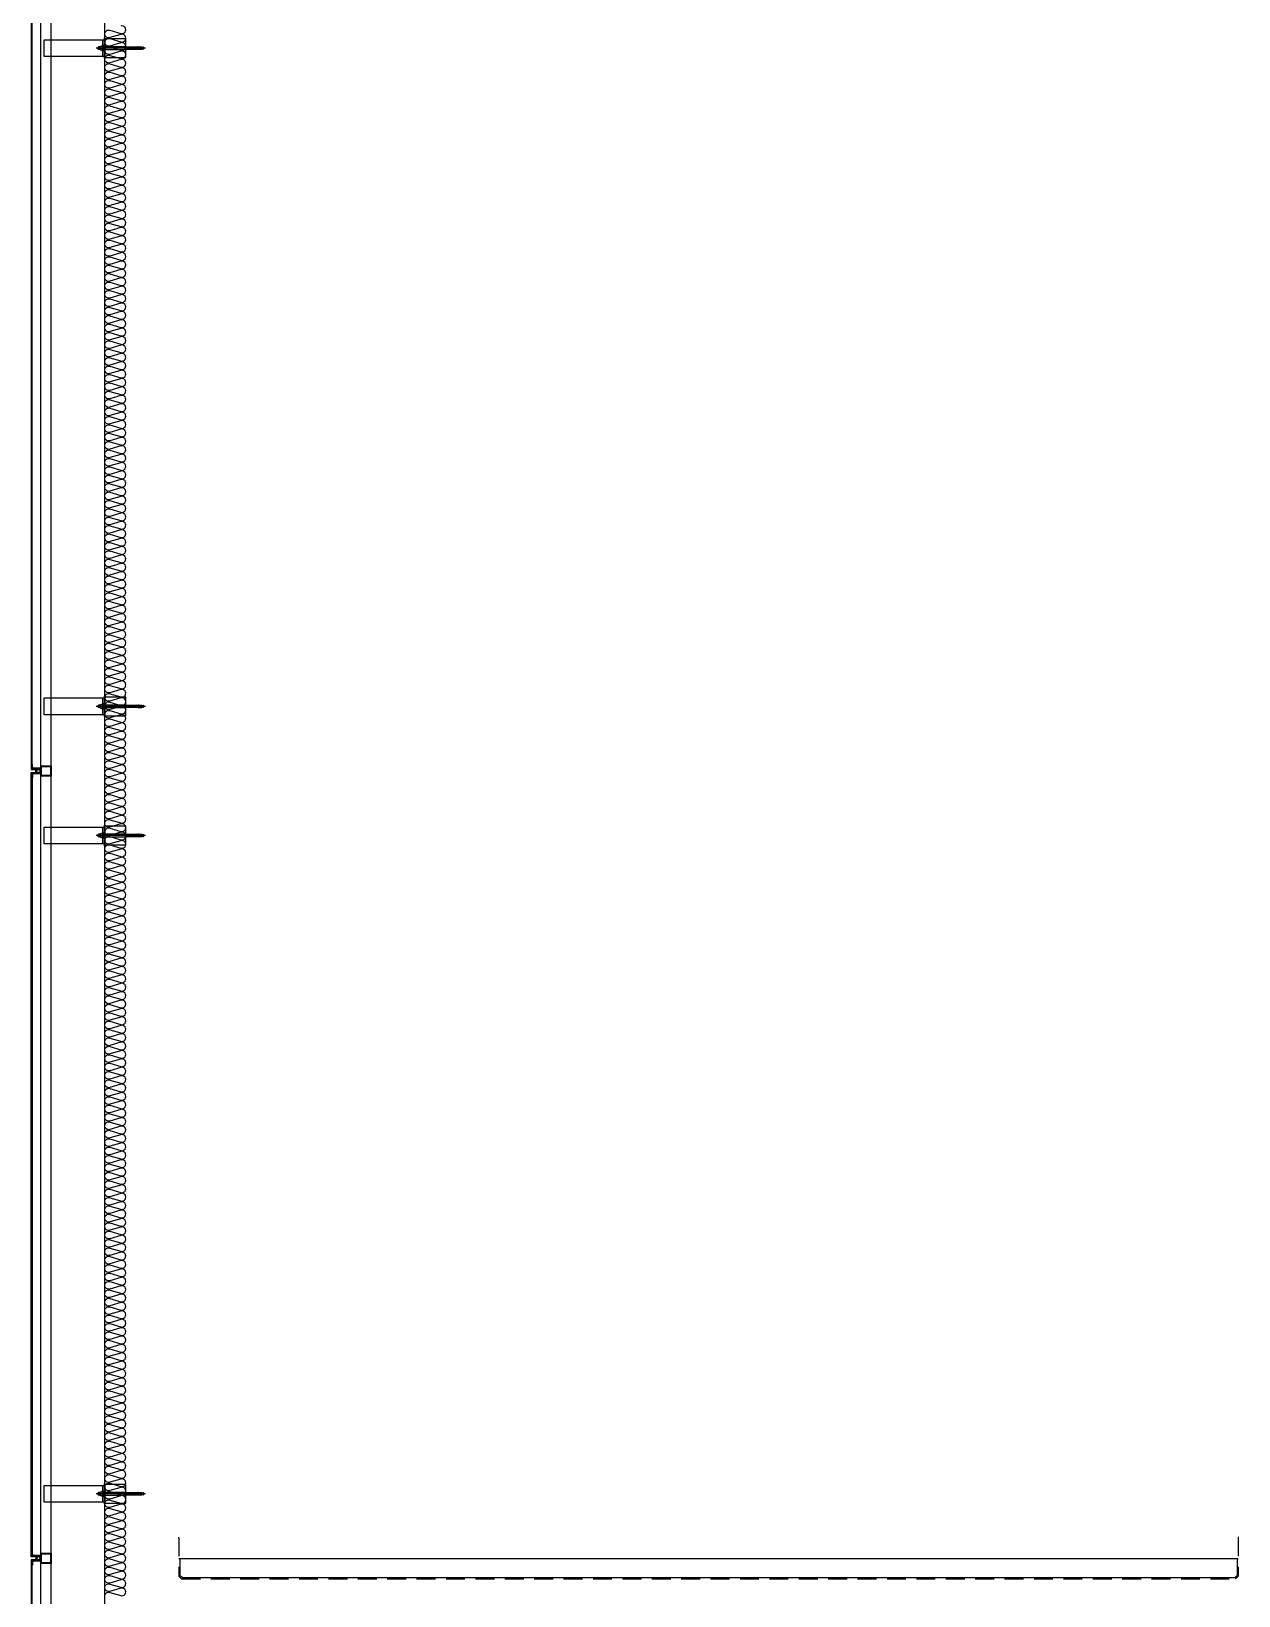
# Model space of a CAD drawing. Header units: millimetres. Extents: x 19868 to 801382, y -4805 to 85279.
# Drawn here: x 327538 to 333288, y 52501 to 59952 of the extents above; entities that cross this region are included whole.
import ezdxf

# ---------------------------------------------------------------- set-up
doc = ezdxf.new("R2010")
doc.units = ezdxf.units.MM
doc.header["$LTSCALE"] = 250
doc.linetypes.add('HID', pattern=[2.8, 1.8, -1])
for name, color, linetype in [('A-ETC-8', 8, 'Continuous'), ('A-FIN', 6, 'Continuous'), ('A-FIN-8', 8, 'Continuous'), ('A-WP', 1, 'HID'), ('ISL', 251, 'Continuous')]:
    doc.layers.add(name, color=color, linetype=linetype)

# ---------------------------------------------------------------- blocks, each defined once
blk = doc.blocks.new('A$C632c858f')
at = {"layer": 'A-ETC-8'}
blk.add_arc((-2.8, 0), 24, 341.82483, 18.17517, dxfattribs=at)
blk.add_ellipse((34, 0), major_axis=(7.59, 0), ratio=0.987937, dxfattribs=at)
blk = doc.blocks.new('A$Cae507117')
at = {"layer": 'A-ETC-8'}
for points in [[(-50, 0), (-50, -50), (0, -50), (0, 0)], [(-46.8, -3.2), (-46.8, -46.8), (-3.2, -46.8), (-3.2, -3.2)]]:
    blk.add_lwpolyline(points, close=True, dxfattribs=at)
blk = doc.blocks.new('너트 M12')
for p, q in [((-9, 0), (9, 0)), ((-9.5, -9), (-9.5, -0.5)), ((9, -9.5), (-9, -9.5)), ((0, -8.3), (0, -1.2)), ((9.5, -0.5), (9.5, -9))]:
    blk.add_line(p, q)
for centre, start, end in [((-9, -0.5), 90, 180), ((-9, -9), 180, 270), ((9, -0.5), 0, 90), ((9, -9), 270, 0)]:
    blk.add_arc(centre, 0.5, start, end)
at = {"extrusion": (0, 0, -1)}
for centre, major_axis, ratio, start_param, end_param in [((-4.8, -0.9), (-4.75, 0.31), 0.185359, -0.024388, 3.141593), ((4.8, -0.9), (4.75, 0.31), 0.185108, 3.141593, 6.30754), ((-4.8, -8.6), (4.75, 0.31), 0.187111, 0, 3.166211), ((4.8, -8.6), (-4.75, 0.31), 0.185991, 3.117121, 6.283185)]:
    blk.add_ellipse(centre, major_axis=major_axis, ratio=ratio, start_param=start_param, end_param=end_param, dxfattribs=at)
blk = doc.blocks.new('A$C5ebcaad0')
at = {"layer": 'A-ETC-8'}
for p, q in [((-439, -220.5), (-439, -229.5)), ((-437, -219), (-437.5, -219)), ((-426, -220.5), (-437, -219)), ((-431.6, -219.7), (-431.6, -221.5)), ((-431.1, -222.3), (-429.3, -223.5)), ((-415.6, -218.7), (-430.6, -218.7)), ((-426, -220.5), (-412, -220.5)), ((-420.6, -223.5), (-420.6, -223)), ((-416.6, -227), (-416.6, -223)), ((-415.6, -218.7), (-412.6, -218.7)), ((-412.6, -218.7), (-412.6, -231.2)), ((-412, -231), (-412, -219)), ((-409, -219), (-412, -219)), ((-409, -231), (-409, -219)), ((-355, -219), (-409, -219)), ((-355, -219), (-245.5, -219)), ((-234, -219), (-225.5, -219)), ((-234, -220.5), (-224, -220.5)), ((-225.5, -231), (-225.5, -219)), ((-224, -220.5), (-225.5, -219)), ((-224, -229.5), (-224, -220.5)), ((-449, -225), (-214, -225)), ((-437.5, -231), (-437, -231)), ((-437, -231), (-426, -229.5)), ((-431.6, -228.5), (-431.6, -230.2)), ((-431.1, -227.7), (-429.3, -226.5)), ((-430.6, -231.2), (-415.6, -231.2)), ((-421.1, -224), (-427.7, -224)), ((-421.1, -226), (-427.7, -226)), ((-426, -229.5), (-412, -229.5)), ((-420.6, -227), (-420.6, -226.5)), ((-415.6, -231.2), (-412.6, -231.2)), ((-412, -231), (-409, -231)), ((-409, -231), (-355, -231)), ((-245.5, -231), (-355, -231)), ((-234.2, -229.5), (-224, -229.5)), ((-234, -231), (-225.5, -231)), ((-224, -229.5), (-225.5, -231))]:
    blk.add_line(p, q, dxfattribs=at)
for points in [[(-255, -180.5), (-255, -269.5), (-355, -269.5), (-355, -180.5)], [(33.5, -185), (-251.5, -185), (-251.5, -265), (33.5, -265)], [(-251.5, -265), (-245.5, -265), (-245.5, -185), (-251.5, -185)], [(-245.5, -210), (-245.5, -240), (-243.5, -240), (-243.5, -210)]]:
    blk.add_lwpolyline(points, close=True, dxfattribs=at)
blk.add_lwpolyline([(-251.5, -177.5), (-251.5, -272.5, -0.414214), (-252.5, -273.5), (-255, -273.5), (-255, -176.5), (-252.5, -176.5, -0.414214)], format="xyb", close=True, dxfattribs=at)
for centre, radius, start, end in [((-437.5, -220.5), 1.5, 90, 180), ((-430.6, -219.7), 1, 90, 180), ((-430.6, -221.5), 1, 180, 236.30993), ((-427.7, -221), 3, 236.30993, 270), ((-421.1, -223.5), 0.5, 270, 0), ((-418.6, -223), 2, 90, 180), ((-418.6, -223), 2, 0, 90), ((-437.5, -229.5), 1.5, 180, 270), ((-430.6, -228.5), 1, 123.69007, 180), ((-430.6, -230.2), 1, 180, 270), ((-427.7, -229), 3, 90, 123.69007), ((-421.1, -226.5), 0.5, 0, 90), ((-418.6, -227), 2, 180, 270), ((-418.6, -227), 2, 270, 0)]:
    blk.add_arc(centre, radius, start, end, dxfattribs=at)
at = {"layer": 'A-ETC-8', "xscale": -1, "rotation": 90}
blk.add_blockref('너트 M12', (-243.5, -225), dxfattribs=at)

msp = doc.modelspace()

# ---------------------------------------------------------------- linework, layer by layer
at = {"layer": 'A-ETC-8'}
for p, q in [((327583.2, 51538.9), (327583.2, 76148.9, 0)), ((327633.2, 51538.9), (327633.2, 76148.9, 0))]:
    msp.add_line(p, q, dxfattribs=at)
for points in [[(327546.2, 56440.4), (327581.2, 56440.4), (327581.2, 56429.4), (327583.2, 56429.4), (327583.2, 56442.4), (327547.9, 56442.4, 0.226541), (327544.2, 56446.1), (327544.2, 56460.8), (327542.2, 56460.8), (327542.2, 56444.4, -0.414214)], [(327546.2, 56417.4), (327581.2, 56417.4), (327581.2, 56428.4), (327583.2, 56428.4), (327583.2, 56415.4), (327547.9, 56415.4, -0.226541), (327544.2, 56411.8), (327544.2, 56397.1), (327542.2, 56397.1), (327542.2, 56413.4, 0.414214)], [(327546.2, 52690.4), (327581.2, 52690.4), (327581.2, 52679.4), (327583.2, 52679.4), (327583.2, 52692.4), (327547.9, 52692.4, 0.226541), (327544.2, 52696.1), (327544.2, 52710.8), (327542.2, 52710.8), (327542.2, 52694.4, -0.414214)], [(327546.2, 52667.4), (327581.2, 52667.4), (327581.2, 52678.4), (327583.2, 52678.4), (327583.2, 52665.4), (327547.9, 52665.4, -0.226541), (327544.2, 52661.8), (327544.2, 52647.1), (327542.2, 52647.1), (327542.2, 52663.4, 0.414214)]]:
    msp.add_lwpolyline(points, format="xyb", close=True, dxfattribs=at)
at = {"layer": 'A-FIN'}
msp.add_line((328241.2, 52678.9), (333285.2, 52678.9), dxfattribs=at)
for points in [[(327579.2, 60167.4), (327579.2, 60171.4), (327538.2, 60171.4), (327538.2, 56436.4), (327579.2, 56436.4), (327579.2, 56440.4), (327542.2, 56440.4), (327542.2, 60167.4), (327579.2, 60167.4)], [(327579.2, 52690.4), (327579.2, 52686.4), (327538.2, 52686.4), (327538.2, 56421.4), (327579.2, 56421.4), (327579.2, 56417.4), (327542.2, 56417.4), (327542.2, 52690.4), (327579.2, 52690.4)], [(327579.2, 52667.4), (327579.2, 52671.4), (327538.2, 52671.4), (327538.2, 51513.9), (327579.2, 51513.9), (327579.2, 51517.9), (327542.2, 51517.9), (327542.2, 52667.4), (327579.2, 52667.4)]]:
    msp.add_lwpolyline(points, close=True, dxfattribs=at)
at = {"layer": 'A-FIN-8'}
for p, q in [((328246.2, 52678.9), (328246.2, 52597.1)), ((333280.2, 52678.9), (333280.2, 52597.1)), ((328256.4, 52586.9), (328246.2, 52597.1)), ((328256.4, 52586.9), (333270, 52586.9)), ((333270, 52586.9), (333280.2, 52597.1))]:
    msp.add_line(p, q, dxfattribs=at)
at = {"layer": 'A-WP', "ltscale": 0.2}
for p, q in [((328253.4, 52581.9), (328241.2, 52594.1)), ((328253.4, 52581.9), (333273.1, 52581.9)), ((333273.1, 52581.9), (333285.2, 52594.1))]:
    msp.add_line(p, q, dxfattribs=at)
at = {"layer": 'A-WP', "linetype": 'HID', "ltscale": 0.2}
for points in [[(328238.2, 52778.9), (328241.2, 52778.9), (328241.2, 52594.1)], [(333288.2, 52778.9), (333285.2, 52778.9), (333285.2, 52594.1)]]:
    msp.add_lwpolyline(points, dxfattribs=at)
at = {"layer": 'ISL'}
msp.add_lwpolyline([(327888.2, 51458.9), (327888.2, 75178.9), (328088.2, 75178.9), (328088.2, 81928.9)], dxfattribs=at)
msp.add_lwpolyline([(327888.2, 52499, -0.509267), (327912.4, 52516.6), (327964, 52501.3, 1.372593), (327964, 52536.6), (327912.4, 52521.3, -0.509267), (327888.2, 52539, -0.509267), (327912.4, 52556.6), (327964, 52541.3, 1.372593), (327964, 52576.6), (327912.4, 52561.3, -0.509267), (327888.2, 52579, -0.509267), (327912.4, 52596.6), (327964, 52581.3, 1.372593), (327964, 52616.6), (327912.4, 52601.3, -0.509267), (327888.2, 52619, -0.509267), (327912.4, 52636.6), (327964, 52621.3, 1.372593), (327964, 52656.6), (327912.4, 52641.3, -0.509267), (327888.2, 52659, -0.509267), (327912.4, 52676.6), (327964, 52661.3, 1.372593), (327964, 52696.6), (327912.4, 52681.3, -0.509267), (327888.2, 52699, -0.509267), (327912.4, 52716.6), (327964, 52701.3, 1.372593), (327964, 52736.6), (327912.4, 52721.3, -0.509267), (327888.2, 52739, -0.509267), (327912.4, 52756.6), (327964, 52741.3, 1.372593), (327964, 52776.6), (327912.4, 52761.3, -0.509267), (327888.2, 52779, -0.509267), (327912.4, 52796.6), (327964, 52781.3, 1.372593), (327964, 52816.6), (327912.4, 52801.3, -0.509267), (327888.2, 52819, -0.509267), (327912.4, 52836.6), (327964, 52821.3, 1.372593), (327964, 52856.6), (327912.4, 52841.3, -0.509267), (327888.2, 52859, -0.509267), (327912.4, 52876.6), (327964, 52861.3, 1.372593), (327964, 52896.6), (327912.4, 52881.3, -0.509267), (327888.2, 52899, -0.509267), (327912.4, 52916.6), (327964, 52901.3, 1.372593), (327964, 52936.6), (327912.4, 52921.3, -0.509267), (327888.2, 52939, -0.509267), (327912.4, 52956.6), (327964, 52941.3, 1.372593), (327964, 52976.6), (327912.4, 52961.3, -0.509267), (327888.2, 52979, -0.509267), (327912.4, 52996.6), (327964, 52981.3, 1.372593), (327964, 53016.6), (327912.4, 53001.3, -0.509267), (327888.2, 53019, -0.509267), (327912.4, 53036.6), (327964, 53021.3, 1.372593), (327964, 53056.6), (327912.4, 53041.3, -0.509267), (327888.2, 53059, -0.509267), (327912.4, 53076.6), (327964, 53061.3, 1.372593), (327964, 53096.6), (327912.4, 53081.3, -0.509267), (327888.2, 53099, -0.509267), (327912.4, 53116.6), (327964, 53101.3, 1.372593), (327964, 53136.6), (327912.4, 53121.3, -0.509267), (327888.2, 53139, -0.509267), (327912.4, 53156.6), (327964, 53141.3, 1.372593), (327964, 53176.6), (327912.4, 53161.3, -0.509267), (327888.2, 53179, -0.509267), (327912.4, 53196.6), (327964, 53181.3, 1.372593), (327964, 53216.6), (327912.4, 53201.3, -0.509267), (327888.2, 53219, -0.509267), (327912.4, 53236.6), (327964, 53221.3, 1.372593), (327964, 53256.6), (327912.4, 53241.3, -0.509267), (327888.2, 53259, -0.509267), (327912.4, 53276.6), (327964, 53261.3, 1.372593), (327964, 53296.6), (327912.4, 53281.3, -0.509267), (327888.2, 53299, -0.509267), (327912.4, 53316.6), (327964, 53301.3, 1.372593), (327964, 53336.6), (327912.4, 53321.3, -0.509267), (327888.2, 53339, -0.509267), (327912.4, 53356.6), (327964, 53341.3, 1.372593), (327964, 53376.6), (327912.4, 53361.3, -0.509267), (327888.2, 53379, -0.509267), (327912.4, 53396.6), (327964, 53381.3, 1.372593), (327964, 53416.6), (327912.4, 53401.3, -0.509267), (327888.2, 53419, -0.509267), (327912.4, 53436.6), (327964, 53421.3, 1.372593), (327964, 53456.6), (327912.4, 53441.3, -0.509267), (327888.2, 53459, -0.509267), (327912.4, 53476.6), (327964, 53461.3, 1.372593), (327964, 53496.6), (327912.4, 53481.3, -0.509267), (327888.2, 53499, -0.509267), (327912.4, 53516.6), (327964, 53501.3, 1.372593), (327964, 53536.6), (327912.4, 53521.3, -0.509267), (327888.2, 53539, -0.509267), (327912.4, 53556.6), (327964, 53541.3, 1.372593), (327964, 53576.6), (327912.4, 53561.3, -0.509267), (327888.2, 53579, -0.509267), (327912.4, 53596.6), (327964, 53581.3, 1.372593), (327964, 53616.6), (327912.4, 53601.3, -0.509267), (327888.2, 53619, -0.509267), (327912.4, 53636.6), (327964, 53621.3, 1.372593), (327964, 53656.6), (327912.4, 53641.3, -0.509267), (327888.2, 53659, -0.509267), (327912.4, 53676.6), (327964, 53661.3, 1.372593), (327964, 53696.6), (327912.4, 53681.3, -0.509267), (327888.2, 53699, -0.509267), (327912.4, 53716.6), (327964, 53701.3, 1.372593), (327964, 53736.6), (327912.4, 53721.3, -0.509267), (327888.2, 53739, -0.509267), (327912.4, 53756.6), (327964, 53741.3, 1.372593), (327964, 53776.6), (327912.4, 53761.3, -0.509267), (327888.2, 53779, -0.509267), (327912.4, 53796.6), (327964, 53781.3, 1.372593), (327964, 53816.6), (327912.4, 53801.3, -0.509267), (327888.2, 53819, -0.509267), (327912.4, 53836.6), (327964, 53821.3, 1.372593), (327964, 53856.6), (327912.4, 53841.3, -0.509267), (327888.2, 53859, -0.509267), (327912.4, 53876.6), (327964, 53861.3, 1.372593), (327964, 53896.6), (327912.4, 53881.3, -0.509267), (327888.2, 53899, -0.509267), (327912.4, 53916.6), (327964, 53901.3, 1.372593), (327964, 53936.6), (327912.4, 53921.3, -0.509267), (327888.2, 53939, -0.509267), (327912.4, 53956.6), (327964, 53941.3, 1.372593), (327964, 53976.6), (327912.4, 53961.3, -0.509267), (327888.2, 53979, -0.509267), (327912.4, 53996.6), (327964, 53981.3, 1.372593), (327964, 54016.6), (327912.4, 54001.3, -0.509267), (327888.2, 54019, -0.509267), (327912.4, 54036.6), (327964, 54021.3, 1.372593), (327964, 54056.6), (327912.4, 54041.3, -0.509267), (327888.2, 54059, -0.509267), (327912.4, 54076.6), (327964, 54061.3, 1.372593), (327964, 54096.6), (327912.4, 54081.3, -0.509267), (327888.2, 54099, -0.509267), (327912.4, 54116.6), (327964, 54101.3, 1.372593), (327964, 54136.6), (327912.4, 54121.3, -0.509267), (327888.2, 54139, -0.509267), (327912.4, 54156.6), (327964, 54141.3, 1.372593), (327964, 54176.6), (327912.4, 54161.3, -0.509267), (327888.2, 54179, -0.509267), (327912.4, 54196.6), (327964, 54181.3, 1.372593), (327964, 54216.6), (327912.4, 54201.3, -0.509267), (327888.2, 54219, -0.509267), (327912.4, 54236.6), (327964, 54221.3, 1.372593), (327964, 54256.6), (327912.4, 54241.3, -0.509267), (327888.2, 54259, -0.509267), (327912.4, 54276.6), (327964, 54261.3, 1.372593), (327964, 54296.6), (327912.4, 54281.3, -0.509267), (327888.2, 54299, -0.509267), (327912.4, 54316.6), (327964, 54301.3, 1.372593), (327964, 54336.6), (327912.4, 54321.3, -0.509267), (327888.2, 54339, -0.509267), (327912.4, 54356.6), (327964, 54341.3, 1.372593), (327964, 54376.6), (327912.4, 54361.3, -0.509267), (327888.2, 54379, -0.509267), (327912.4, 54396.6), (327964, 54381.3, 1.372593), (327964, 54416.6), (327912.4, 54401.3, -0.509267), (327888.2, 54419, -0.509267), (327912.4, 54436.6), (327964, 54421.3, 1.372593), (327964, 54456.6), (327912.4, 54441.3, -0.509267), (327888.2, 54459, -0.509267), (327912.4, 54476.6), (327964, 54461.3, 1.372593), (327964, 54496.6), (327912.4, 54481.3, -0.509267), (327888.2, 54499, -0.509267), (327912.4, 54516.6), (327964, 54501.3, 1.372593), (327964, 54536.6), (327912.4, 54521.3, -0.509267), (327888.2, 54539, -0.509267), (327912.4, 54556.6), (327964, 54541.3, 1.372593), (327964, 54576.6), (327912.4, 54561.3, -0.509267), (327888.2, 54579, -0.509267), (327912.4, 54596.6), (327964, 54581.3, 1.372593), (327964, 54616.6), (327912.4, 54601.3, -0.509267), (327888.2, 54619, -0.509267), (327912.4, 54636.6), (327964, 54621.3, 1.372593), (327964, 54656.6), (327912.4, 54641.3, -0.509267), (327888.2, 54659, -0.509267), (327912.4, 54676.6), (327964, 54661.3, 1.372593), (327964, 54696.6), (327912.4, 54681.3, -0.509267), (327888.2, 54699, -0.509267), (327912.4, 54716.6), (327964, 54701.3, 1.372593), (327964, 54736.6), (327912.4, 54721.3, -0.509267), (327888.2, 54739, -0.509267), (327912.4, 54756.6), (327964, 54741.3, 1.372593), (327964, 54776.6), (327912.4, 54761.3, -0.509267), (327888.2, 54779, -0.509267), (327912.4, 54796.6), (327964, 54781.3, 1.372593), (327964, 54816.6), (327912.4, 54801.3, -0.509267), (327888.2, 54819, -0.509267), (327912.4, 54836.6), (327964, 54821.3, 1.372593), (327964, 54856.6), (327912.4, 54841.3, -0.509267), (327888.2, 54859, -0.509267), (327912.4, 54876.6), (327964, 54861.3, 1.372593), (327964, 54896.6), (327912.4, 54881.3, -0.509267), (327888.2, 54899, -0.509267), (327912.4, 54916.6), (327964, 54901.3, 1.372593), (327964, 54936.6), (327912.4, 54921.3, -0.509267), (327888.2, 54939, -0.509267), (327912.4, 54956.6), (327964, 54941.3, 1.372593), (327964, 54976.6), (327912.4, 54961.3, -0.509267), (327888.2, 54979, -0.509267), (327912.4, 54996.6), (327964, 54981.3, 1.372593), (327964, 55016.6), (327912.4, 55001.3, -0.509267), (327888.2, 55019, -0.509267), (327912.4, 55036.6), (327964, 55021.3, 1.372593), (327964, 55056.6), (327912.4, 55041.3, -0.509267), (327888.2, 55059, -0.509267), (327912.4, 55076.6), (327964, 55061.3, 1.372593), (327964, 55096.6), (327912.4, 55081.3, -0.509267), (327888.2, 55099, -0.509267), (327912.4, 55116.6), (327964, 55101.3, 1.372593), (327964, 55136.6), (327912.4, 55121.3, -0.509267), (327888.2, 55139, -0.509267), (327912.4, 55156.6), (327964, 55141.3, 1.372593), (327964, 55176.6), (327912.4, 55161.3, -0.509267), (327888.2, 55179, -0.509267), (327912.4, 55196.6), (327964, 55181.3, 1.372593), (327964, 55216.6), (327912.4, 55201.3, -0.509267), (327888.2, 55219, -0.509267), (327912.4, 55236.6), (327964, 55221.3, 1.372593), (327964, 55256.6), (327912.4, 55241.3, -0.509267), (327888.2, 55259, -0.509267), (327912.4, 55276.6), (327964, 55261.3, 1.372593), (327964, 55296.6), (327912.4, 55281.3, -0.509267), (327888.2, 55299, -0.509267), (327912.4, 55316.6), (327964, 55301.3, 1.372593), (327964, 55336.6), (327912.4, 55321.3, -0.509267), (327888.2, 55339, -0.509267), (327912.4, 55356.6), (327964, 55341.3, 1.372593), (327964, 55376.6), (327912.4, 55361.3, -0.509267), (327888.2, 55379, -0.509267), (327912.4, 55396.6), (327964, 55381.3, 1.372593), (327964, 55416.6), (327912.4, 55401.3, -0.509267), (327888.2, 55419, -0.509267), (327912.4, 55436.6), (327964, 55421.3, 1.372593), (327964, 55456.6), (327912.4, 55441.3, -0.509267), (327888.2, 55459, -0.509267), (327912.4, 55476.6), (327964, 55461.3, 1.372593), (327964, 55496.6), (327912.4, 55481.3, -0.509267), (327888.2, 55499, -0.509267), (327912.4, 55516.6), (327964, 55501.3, 1.372593), (327964, 55536.6), (327912.4, 55521.3, -0.509267), (327888.2, 55539, -0.509267), (327912.4, 55556.6), (327964, 55541.3, 1.372593), (327964, 55576.6), (327912.4, 55561.3, -0.509267), (327888.2, 55579, -0.509267), (327912.4, 55596.6), (327964, 55581.3, 1.372593), (327964, 55616.6), (327912.4, 55601.3, -0.509267), (327888.2, 55619, -0.509267), (327912.4, 55636.6), (327964, 55621.3, 1.372593), (327964, 55656.6), (327912.4, 55641.3, -0.509267), (327888.2, 55659, -0.509267), (327912.4, 55676.6), (327964, 55661.3, 1.372593), (327964, 55696.6), (327912.4, 55681.3, -0.509267), (327888.2, 55699, -0.509267), (327912.4, 55716.6), (327964, 55701.3, 1.372593), (327964, 55736.6), (327912.4, 55721.3, -0.509267), (327888.2, 55739, -0.509267), (327912.4, 55756.6), (327964, 55741.3, 1.372593), (327964, 55776.6), (327912.4, 55761.3, -0.509267), (327888.2, 55779, -0.509267), (327912.4, 55796.6), (327964, 55781.3, 1.372593), (327964, 55816.6), (327912.4, 55801.3, -0.509267), (327888.2, 55819, -0.509267), (327912.4, 55836.6), (327964, 55821.3, 1.372593), (327964, 55856.6), (327912.4, 55841.3, -0.509267), (327888.2, 55859, -0.509267), (327912.4, 55876.6), (327964, 55861.3, 1.372593), (327964, 55896.6), (327912.4, 55881.3, -0.509267), (327888.2, 55899, -0.509267), (327912.4, 55916.6), (327964, 55901.3, 1.372593), (327964, 55936.6), (327912.4, 55921.3, -0.509267), (327888.2, 55939, -0.509267), (327912.4, 55956.6), (327964, 55941.3, 1.372593), (327964, 55976.6), (327912.4, 55961.3, -0.509267), (327888.2, 55979, -0.509267), (327912.4, 55996.6), (327964, 55981.3, 1.372593), (327964, 56016.6), (327912.4, 56001.3, -0.509267), (327888.2, 56019, -0.509267), (327912.4, 56036.6), (327964, 56021.3, 1.372593), (327964, 56056.6), (327912.4, 56041.3, -0.509267), (327888.2, 56059, -0.509267), (327912.4, 56076.6), (327964, 56061.3, 1.372593), (327964, 56096.6), (327912.4, 56081.3, -0.509267), (327888.2, 56099, -0.509267), (327912.4, 56116.6), (327964, 56101.3, 1.372593), (327964, 56136.6), (327912.4, 56121.3, -0.509267), (327888.2, 56139, -0.509267), (327912.4, 56156.6), (327964, 56141.3, 1.372593), (327964, 56176.6), (327912.4, 56161.3, -0.509267), (327888.2, 56179, -0.509267), (327912.4, 56196.6), (327964, 56181.3, 1.372593), (327964, 56216.6), (327912.4, 56201.3, -0.509267), (327888.2, 56219, -0.509267), (327912.4, 56236.6), (327964, 56221.3, 1.372593), (327964, 56256.6), (327912.4, 56241.3, -0.509267), (327888.2, 56259, -0.509267), (327912.4, 56276.6), (327964, 56261.3, 1.372593), (327964, 56296.6), (327912.4, 56281.3, -0.509267), (327888.2, 56299, -0.509267), (327912.4, 56316.6), (327964, 56301.3, 1.372593), (327964, 56336.6), (327912.4, 56321.3, -0.509267), (327888.2, 56339, -0.509267), (327912.4, 56356.6), (327964, 56341.3, 1.372593), (327964, 56376.6), (327912.4, 56361.3, -0.509267), (327888.2, 56379, -0.509267), (327912.4, 56396.6), (327964, 56381.3, 1.372593), (327964, 56416.6), (327912.4, 56401.3, -0.509267), (327888.2, 56419, -0.509267), (327912.4, 56436.6), (327964, 56421.3, 1.372593), (327964, 56456.6), (327912.4, 56441.3, -0.509267), (327888.2, 56459, -0.509267), (327912.4, 56476.6), (327964, 56461.3, 1.372593), (327964, 56496.6), (327912.4, 56481.3, -0.509267), (327888.2, 56499, -0.509267), (327912.4, 56516.6), (327964, 56501.3, 1.372593), (327964, 56536.6), (327912.4, 56521.3, -0.509267), (327888.2, 56539, -0.509267), (327912.4, 56556.6), (327964, 56541.3, 1.372593), (327964, 56576.6), (327912.4, 56561.3, -0.509267), (327888.2, 56579, -0.509267), (327912.4, 56596.6), (327964, 56581.3, 1.372593), (327964, 56616.6), (327912.4, 56601.3, -0.509267), (327888.2, 56619, -0.509267), (327912.4, 56636.6), (327964, 56621.3, 1.372593), (327964, 56656.6), (327912.4, 56641.3, -0.509267), (327888.2, 56659, -0.509267), (327912.4, 56676.6), (327964, 56661.3, 1.372593), (327964, 56696.6), (327912.4, 56681.3, -0.509267), (327888.2, 56699, -0.509267), (327912.4, 56716.6), (327964, 56701.3, 1.372593), (327964, 56736.6), (327912.4, 56721.3, -0.509267), (327888.2, 56739, -0.509267), (327912.4, 56756.6), (327964, 56741.3, 1.372593), (327964, 56776.6), (327912.4, 56761.3, -0.509267), (327888.2, 56779, -0.509267), (327912.4, 56796.6), (327964, 56781.3, 1.372593), (327964, 56816.6), (327912.4, 56801.3, -0.509267), (327888.2, 56819, -0.509267), (327912.4, 56836.6), (327964, 56821.3, 1.372593), (327964, 56856.6), (327912.4, 56841.3, -0.509267), (327888.2, 56859, -0.509267), (327912.4, 56876.6), (327964, 56861.3, 1.372593), (327964, 56896.6), (327912.4, 56881.3, -0.509267), (327888.2, 56899, -0.509267), (327912.4, 56916.6), (327964, 56901.3, 1.372593), (327964, 56936.6), (327912.4, 56921.3, -0.509267), (327888.2, 56939, -0.509267), (327912.4, 56956.6), (327964, 56941.3, 1.372593), (327964, 56976.6), (327912.4, 56961.3, -0.509267), (327888.2, 56979, -0.509267), (327912.4, 56996.6), (327964, 56981.3, 1.372593), (327964, 57016.6), (327912.4, 57001.3, -0.509267), (327888.2, 57019, -0.509267), (327912.4, 57036.6), (327964, 57021.3, 1.372593), (327964, 57056.6), (327912.4, 57041.3, -0.509267), (327888.2, 57059, -0.509267), (327912.4, 57076.6), (327964, 57061.3, 1.372593), (327964, 57096.6), (327912.4, 57081.3, -0.509267), (327888.2, 57099, -0.509267), (327912.4, 57116.6), (327964, 57101.3, 1.372593), (327964, 57136.6), (327912.4, 57121.3, -0.509267), (327888.2, 57139, -0.509267), (327912.4, 57156.6), (327964, 57141.3, 1.372593), (327964, 57176.6), (327912.4, 57161.3, -0.509267), (327888.2, 57179, -0.509267), (327912.4, 57196.6), (327964, 57181.3, 1.372593), (327964, 57216.6), (327912.4, 57201.3, -0.509267), (327888.2, 57219, -0.509267), (327912.4, 57236.6), (327964, 57221.3, 1.372593), (327964, 57256.6), (327912.4, 57241.3, -0.509267), (327888.2, 57259, -0.509267), (327912.4, 57276.6), (327964, 57261.3, 1.372593), (327964, 57296.6), (327912.4, 57281.3, -0.509267), (327888.2, 57299, -0.509267), (327912.4, 57316.6), (327964, 57301.3, 1.372593), (327964, 57336.6), (327912.4, 57321.3, -0.509267), (327888.2, 57339, -0.509267), (327912.4, 57356.6), (327964, 57341.3, 1.372593), (327964, 57376.6), (327912.4, 57361.3, -0.509267), (327888.2, 57379, -0.509267), (327912.4, 57396.6), (327964, 57381.3, 1.372593), (327964, 57416.6), (327912.4, 57401.3, -0.509267), (327888.2, 57419, -0.509267), (327912.4, 57436.6), (327964, 57421.3, 1.372593), (327964, 57456.6), (327912.4, 57441.3, -0.509267), (327888.2, 57459, -0.509267), (327912.4, 57476.6), (327964, 57461.3, 1.372593), (327964, 57496.6), (327912.4, 57481.3, -0.509267), (327888.2, 57499, -0.509267), (327912.4, 57516.6), (327964, 57501.3, 1.372593), (327964, 57536.6), (327912.4, 57521.3, -0.509267), (327888.2, 57539, -0.509267), (327912.4, 57556.6), (327964, 57541.3, 1.372593), (327964, 57576.6), (327912.4, 57561.3, -0.509267), (327888.2, 57579, -0.509267), (327912.4, 57596.6), (327964, 57581.3, 1.372593), (327964, 57616.6), (327912.4, 57601.3, -0.509267), (327888.2, 57619, -0.509267), (327912.4, 57636.6), (327964, 57621.3, 1.372593), (327964, 57656.6), (327912.4, 57641.3, -0.509267), (327888.2, 57659, -0.509267), (327912.4, 57676.6), (327964, 57661.3, 1.372593), (327964, 57696.6), (327912.4, 57681.3, -0.509267), (327888.2, 57699, -0.509267), (327912.4, 57716.6), (327964, 57701.3, 1.372593), (327964, 57736.6), (327912.4, 57721.3, -0.509267), (327888.2, 57739, -0.509267), (327912.4, 57756.6), (327964, 57741.3, 1.372593), (327964, 57776.6), (327912.4, 57761.3, -0.509267), (327888.2, 57779, -0.509267), (327912.4, 57796.6), (327964, 57781.3, 1.372593), (327964, 57816.6), (327912.4, 57801.3, -0.509267), (327888.2, 57819, -0.509267), (327912.4, 57836.6), (327964, 57821.3, 1.372593), (327964, 57856.6), (327912.4, 57841.3, -0.509267), (327888.2, 57859, -0.509267), (327912.4, 57876.6), (327964, 57861.3, 1.372593), (327964, 57896.6), (327912.4, 57881.3, -0.509267), (327888.2, 57899, -0.509267), (327912.4, 57916.6), (327964, 57901.3, 1.372593), (327964, 57936.6), (327912.4, 57921.3, -0.509267), (327888.2, 57939, -0.509267), (327912.4, 57956.6), (327964, 57941.3, 1.372593), (327964, 57976.6), (327912.4, 57961.3, -0.509267), (327888.2, 57979, -0.509267), (327912.4, 57996.6), (327964, 57981.3, 1.372593), (327964, 58016.6), (327912.4, 58001.3, -0.509267), (327888.2, 58019, -0.509267), (327912.4, 58036.6), (327964, 58021.3, 1.372593), (327964, 58056.6), (327912.4, 58041.3, -0.509267), (327888.2, 58059, -0.509267), (327912.4, 58076.6), (327964, 58061.3, 1.372593), (327964, 58096.6), (327912.4, 58081.3, -0.509267), (327888.2, 58099, -0.509267), (327912.4, 58116.6), (327964, 58101.3, 1.372593), (327964, 58136.6), (327912.4, 58121.3, -0.509267), (327888.2, 58139, -0.509267), (327912.4, 58156.6), (327964, 58141.3, 1.372593), (327964, 58176.6), (327912.4, 58161.3, -0.509267), (327888.2, 58179, -0.509267), (327912.4, 58196.6), (327964, 58181.3, 1.372593), (327964, 58216.6), (327912.4, 58201.3, -0.509267), (327888.2, 58219, -0.509267), (327912.4, 58236.6), (327964, 58221.3, 1.372593), (327964, 58256.6), (327912.4, 58241.3, -0.509267), (327888.2, 58259, -0.509267), (327912.4, 58276.6), (327964, 58261.3, 1.372593), (327964, 58296.6), (327912.4, 58281.3, -0.509267), (327888.2, 58299, -0.509267), (327912.4, 58316.6), (327964, 58301.3, 1.372593), (327964, 58336.6), (327912.4, 58321.3, -0.509267), (327888.2, 58339, -0.509267), (327912.4, 58356.6), (327964, 58341.3, 1.372593), (327964, 58376.6), (327912.4, 58361.3, -0.509267), (327888.2, 58379, -0.509267), (327912.4, 58396.6), (327964, 58381.3, 1.372593), (327964, 58416.6), (327912.4, 58401.3, -0.509267), (327888.2, 58419, -0.509267), (327912.4, 58436.6), (327964, 58421.3, 1.372593), (327964, 58456.6), (327912.4, 58441.3, -0.509267), (327888.2, 58459, -0.509267), (327912.4, 58476.6), (327964, 58461.3, 1.372593), (327964, 58496.6), (327912.4, 58481.3, -0.509267), (327888.2, 58499, -0.509267), (327912.4, 58516.6), (327964, 58501.3, 1.372593), (327964, 58536.6), (327912.4, 58521.3, -0.509267), (327888.2, 58539, -0.509267), (327912.4, 58556.6), (327964, 58541.3, 1.372593), (327964, 58576.6), (327912.4, 58561.3, -0.509267), (327888.2, 58579, -0.509267), (327912.4, 58596.6), (327964, 58581.3, 1.372593), (327964, 58616.6), (327912.4, 58601.3, -0.509267), (327888.2, 58619, -0.509267), (327912.4, 58636.6), (327964, 58621.3, 1.372593), (327964, 58656.6), (327912.4, 58641.3, -0.509267), (327888.2, 58659, -0.509267), (327912.4, 58676.6), (327964, 58661.3, 1.372593), (327964, 58696.6), (327912.4, 58681.3, -0.509267), (327888.2, 58699, -0.509267), (327912.4, 58716.6), (327964, 58701.3, 1.372593), (327964, 58736.6), (327912.4, 58721.3, -0.509267), (327888.2, 58739, -0.509267), (327912.4, 58756.6), (327964, 58741.3, 1.372593), (327964, 58776.6), (327912.4, 58761.3, -0.509267), (327888.2, 58779, -0.509267), (327912.4, 58796.6), (327964, 58781.3, 1.372593), (327964, 58816.6), (327912.4, 58801.3, -0.509267), (327888.2, 58819, -0.509267), (327912.4, 58836.6), (327964, 58821.3, 1.372593), (327964, 58856.6), (327912.4, 58841.3, -0.509267), (327888.2, 58859, -0.509267), (327912.4, 58876.6), (327964, 58861.3, 1.372593), (327964, 58896.6), (327912.4, 58881.3, -0.509267), (327888.2, 58899, -0.509267), (327912.4, 58916.6), (327964, 58901.3, 1.372593), (327964, 58936.6), (327912.4, 58921.3, -0.509267), (327888.2, 58939, -0.509267), (327912.4, 58956.6), (327964, 58941.3, 1.372593), (327964, 58976.6), (327912.4, 58961.3, -0.509267), (327888.2, 58979, -0.509267), (327912.4, 58996.6), (327964, 58981.3, 1.372593), (327964, 59016.6), (327912.4, 59001.3, -0.509267), (327888.2, 59019, -0.509267), (327912.4, 59036.6), (327964, 59021.3, 1.372593), (327964, 59056.6), (327912.4, 59041.3, -0.509267), (327888.2, 59059, -0.509267), (327912.4, 59076.6), (327964, 59061.3, 1.372593), (327964, 59096.6), (327912.4, 59081.3, -0.509267), (327888.2, 59099, -0.509267), (327912.4, 59116.6), (327964, 59101.3, 1.372593), (327964, 59136.6), (327912.4, 59121.3, -0.509267), (327888.2, 59139, -0.509267), (327912.4, 59156.6), (327964, 59141.3, 1.372593), (327964, 59176.6), (327912.4, 59161.3, -0.509267), (327888.2, 59179, -0.509267), (327912.4, 59196.6), (327964, 59181.3, 1.372593), (327964, 59216.6), (327912.4, 59201.3, -0.509267), (327888.2, 59219, -0.509267), (327912.4, 59236.6), (327964, 59221.3, 1.372593), (327964, 59256.6), (327912.4, 59241.3, -0.509267), (327888.2, 59259, -0.509267), (327912.4, 59276.6), (327964, 59261.3, 1.372593), (327964, 59296.6), (327912.4, 59281.3, -0.509267), (327888.2, 59299, -0.509267), (327912.4, 59316.6), (327964, 59301.3, 1.372593), (327964, 59336.6), (327912.4, 59321.3, -0.509267), (327888.2, 59339, -0.509267), (327912.4, 59356.6), (327964, 59341.3, 1.372593), (327964, 59376.6), (327912.4, 59361.3, -0.509267), (327888.2, 59379, -0.509267), (327912.4, 59396.6), (327964, 59381.3, 1.372593), (327964, 59416.6), (327912.4, 59401.3, -0.509267), (327888.2, 59419, -0.509267), (327912.4, 59436.6), (327964, 59421.3, 1.372593), (327964, 59456.6), (327912.4, 59441.3, -0.509267), (327888.2, 59459, -0.509267), (327912.4, 59476.6), (327964, 59461.3, 1.372593), (327964, 59496.6), (327912.4, 59481.3, -0.509267), (327888.2, 59499, -0.509267), (327912.4, 59516.6), (327964, 59501.3, 1.372593), (327964, 59536.6), (327912.4, 59521.3, -0.509267), (327888.2, 59539, -0.509267), (327912.4, 59556.6), (327964, 59541.3, 1.372593), (327964, 59576.6), (327912.4, 59561.3, -0.509267), (327888.2, 59579, -0.509267), (327912.4, 59596.6), (327964, 59581.3, 1.372593), (327964, 59616.6), (327912.4, 59601.3, -0.509267), (327888.2, 59619, -0.509267), (327912.4, 59636.6), (327964, 59621.3, 1.372593), (327964, 59656.6), (327912.4, 59641.3, -0.509267), (327888.2, 59659, -0.509267), (327912.4, 59676.6), (327964, 59661.3, 1.372593), (327964, 59696.6), (327912.4, 59681.3, -0.509267), (327888.2, 59699, -0.509267), (327912.4, 59716.6), (327964, 59701.3, 1.372593), (327964, 59736.6), (327912.4, 59721.3, -0.509267), (327888.2, 59739, -0.509267), (327912.4, 59756.6), (327964, 59741.3, 1.372593), (327964, 59776.6), (327912.4, 59761.3, -0.509267), (327888.2, 59779, -0.509267), (327912.4, 59796.6), (327964, 59781.3, 1.372593), (327964, 59816.6), (327912.4, 59801.3, -0.509267), (327888.2, 59819, -0.509267), (327912.4, 59836.6), (327964, 59821.3, 1.372593), (327964, 59856.6), (327912.4, 59841.3, -0.509267), (327888.2, 59859, -0.509267), (327912.4, 59876.6), (327964, 59861.3, 1.372593), (327964, 59896.6), (327912.4, 59881.3, -0.509267), (327888.2, 59899, -0.509267), (327912.4, 59916.6), (327964, 59901.3, 1.372593), (327964, 59936.6), (327912.4, 59921.3, -0.509267), (327888.2, 59939, -0.509267), (327912.4, 59956.6), (327964, 59941.3, 1.372593), (327964, 59976.6)], format="xyb", dxfattribs=at)

# ---------------------------------------------------------------- block references
at = {"layer": 'A-ETC-8', "xscale": -1}
for p in [(327633.2, 60096.4), (327633.2, 56961.4), (327633.2, 56346.4), (327633.2, 53211.4)]:
    msp.add_blockref('A$C5ebcaad0', p, dxfattribs=at)
at = {"layer": 'A-ETC-8'}
msp.add_blockref('A$C632c858f', (327538.2, 56428.9), dxfattribs=at)
at = {"layer": 'A-ETC-8', "xscale": -1, "rotation": 180}
for name, p in [('A$Cae507117', (327633.2, 56403.9)), ('A$C632c858f', (327538.2, 52678.9)), ('A$Cae507117', (327633.2, 52653.9))]:
    msp.add_blockref(name, p, dxfattribs=at)

doc.saveas('drawing.dxf')
